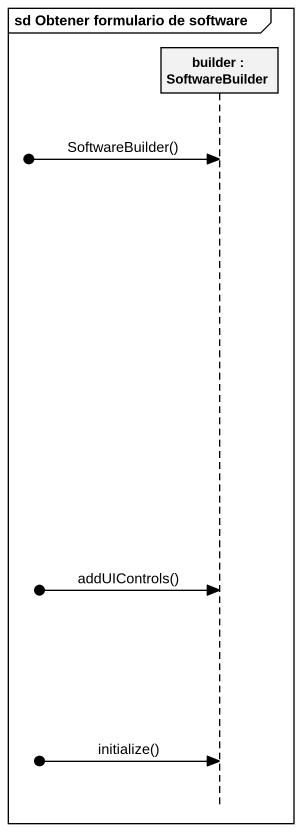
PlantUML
@startuml
mainframe sd Obtener formulario de software
hide footbox
participant "builder : SoftwareBuilder" as builder

[o-> builder : SoftwareBuilder()
[o-> builder : addUIControls()
[o-> builder : initialize()
@enduml
